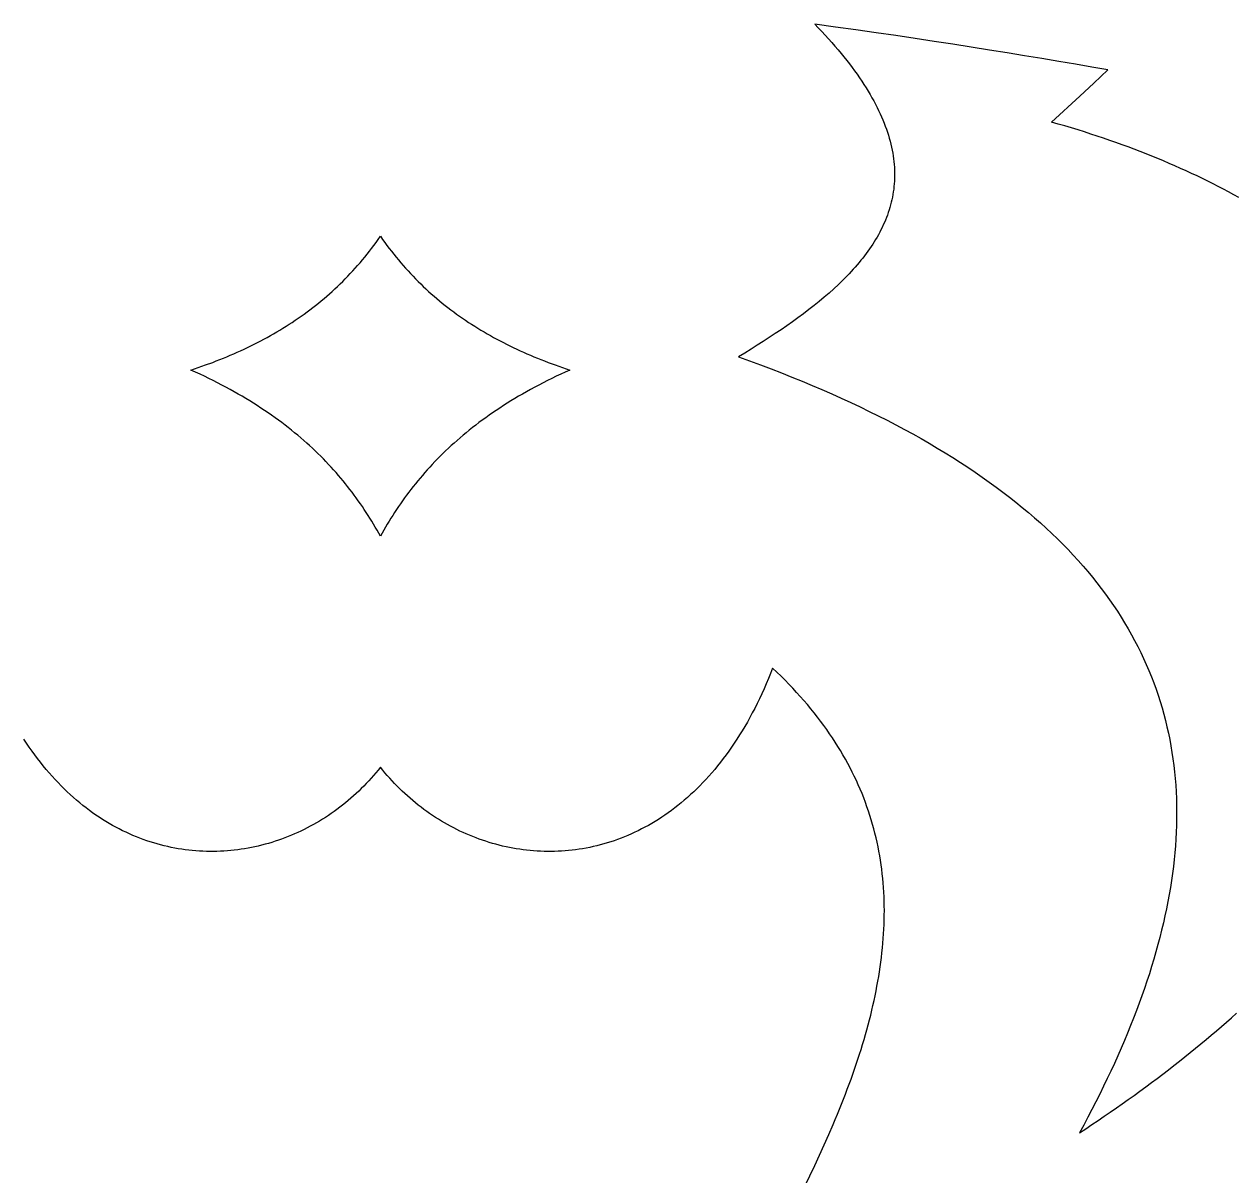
# Model space of a CAD drawing. Extents: x -4113 to -3113, y 1469 to 2469.
# Drawn here: x -3929.2 to -3851.8, y 2098.2 to 2172 of the extents above; entities that cross this region are included whole.
import ezdxf

# ---------------------------------------------------------------- set-up
doc = ezdxf.new("R2010")
doc.units = 0
doc.layers.add('PLAN_1', color=18, linetype='CONTINUOUS')

msp = doc.modelspace()

# ---------------------------------------------------------------- linework, layer by layer
at = {"layer": 'PLAN_1'}
for points in [[(-3851.459, 2160.873), (-3851.781, 2161.051), (-3852.106, 2161.227), (-3852.435, 2161.402), (-3852.767, 2161.575), (-3853.103, 2161.746), (-3853.441, 2161.915), (-3853.783, 2162.083), (-3854.129, 2162.249), (-3854.478, 2162.413), (-3854.83, 2162.576), (-3855.185, 2162.737), (-3855.544, 2162.896), (-3855.907, 2163.053), (-3856.272, 2163.209), (-3856.641, 2163.363), (-3857.014, 2163.515), (-3857.389, 2163.665), (-3857.768, 2163.813), (-3858.151, 2163.96), (-3858.537, 2164.104), (-3858.926, 2164.247), (-3859.318, 2164.388), (-3859.714, 2164.527), (-3860.113, 2164.665), (-3860.516, 2164.8), (-3860.922, 2164.933), (-3861.332, 2165.065), (-3861.744, 2165.194), (-3862.161, 2165.322), (-3862.58, 2165.448), (-3863.003, 2165.571), (-3863.429, 2165.693), (-3861.631, 2167.358), (-3860.732, 2168.193), (-3859.837, 2169.032), (-3860.867, 2169.213), (-3861.913, 2169.395), (-3862.977, 2169.578), (-3864.058, 2169.761), (-3865.157, 2169.944), (-3866.275, 2170.128), (-3867.412, 2170.312), (-3868.569, 2170.496), (-3869.746, 2170.68), (-3870.944, 2170.864), (-3872.163, 2171.048), (-3873.403, 2171.232), (-3874.665, 2171.416), (-3875.95, 2171.599), (-3877.258, 2171.783), (-3878.59, 2171.965), (-3878.359, 2171.726), (-3878.134, 2171.488), (-3877.915, 2171.252), (-3877.701, 2171.017), (-3877.494, 2170.784), (-3877.292, 2170.552), (-3877.096, 2170.322), (-3876.905, 2170.094), (-3876.721, 2169.867), (-3876.541, 2169.642), (-3876.368, 2169.418), (-3876.2, 2169.195), (-3876.037, 2168.975), (-3875.88, 2168.755), (-3875.728, 2168.537), (-3875.581, 2168.321), (-3875.44, 2168.106), (-3875.304, 2167.892), (-3875.174, 2167.68), (-3875.048, 2167.469), (-3874.928, 2167.26), (-3874.813, 2167.052), (-3874.702, 2166.845), (-3874.597, 2166.64), (-3874.497, 2166.436), (-3874.402, 2166.233), (-3874.312, 2166.032), (-3874.226, 2165.832), (-3874.146, 2165.634), (-3874.07, 2165.437), (-3873.999, 2165.241), (-3873.933, 2165.046), (-3873.871, 2164.852), (-3873.814, 2164.66), (-3873.762, 2164.469), (-3873.714, 2164.28), (-3873.671, 2164.091), (-3873.632, 2163.904), (-3873.597, 2163.718), (-3873.567, 2163.533), (-3873.542, 2163.349), (-3873.52, 2163.167), (-3873.503, 2162.986), (-3873.49, 2162.805), (-3873.482, 2162.626), (-3873.477, 2162.449), (-3873.477, 2162.272), (-3873.481, 2162.096), (-3873.488, 2161.921), (-3873.5, 2161.748), (-3873.516, 2161.576), (-3873.535, 2161.404), (-3873.559, 2161.234), (-3873.586, 2161.065), (-3873.617, 2160.896), (-3873.652, 2160.729), (-3873.691, 2160.563), (-3873.733, 2160.398), (-3873.779, 2160.234), (-3873.829, 2160.07), (-3873.882, 2159.908), (-3873.938, 2159.747), (-3873.998, 2159.586), (-3874.062, 2159.427), (-3874.129, 2159.268), (-3874.199, 2159.111), (-3874.273, 2158.954), (-3874.35, 2158.798), (-3874.43, 2158.643), (-3874.513, 2158.489), (-3874.6, 2158.336), (-3874.689, 2158.184), (-3874.782, 2158.032), (-3874.878, 2157.882), (-3874.976, 2157.732), (-3875.078, 2157.583), (-3875.183, 2157.434), (-3875.29, 2157.287), (-3875.4, 2157.14), (-3875.514, 2156.994), (-3875.629, 2156.849), (-3875.748, 2156.704), (-3875.869, 2156.561), (-3875.993, 2156.418), (-3876.12, 2156.275), (-3876.249, 2156.134), (-3876.381, 2155.993), (-3876.515, 2155.853), (-3876.651, 2155.713), (-3876.79, 2155.574), (-3876.932, 2155.436), (-3877.075, 2155.298), (-3877.369, 2155.024), (-3877.672, 2154.753), (-3877.984, 2154.485), (-3878.303, 2154.218), (-3878.631, 2153.953), (-3878.965, 2153.691), (-3879.308, 2153.431), (-3879.657, 2153.172), (-3880.012, 2152.915), (-3880.374, 2152.66), (-3880.742, 2152.407), (-3881.116, 2152.155), (-3881.495, 2151.904), (-3881.878, 2151.655), (-3882.267, 2151.407), (-3882.66, 2151.16), (-3883.057, 2150.915), (-3883.457, 2150.67), (-3882.756, 2150.416), (-3882.066, 2150.16), (-3881.384, 2149.901), (-3880.713, 2149.64), (-3880.051, 2149.377), (-3879.399, 2149.111), (-3878.757, 2148.842), (-3878.124, 2148.571), (-3877.5, 2148.298), (-3876.886, 2148.022), (-3876.282, 2147.744), (-3875.686, 2147.463), (-3875.101, 2147.181), (-3874.524, 2146.895), (-3873.957, 2146.608), (-3873.4, 2146.318), (-3872.851, 2146.025), (-3872.312, 2145.731), (-3871.782, 2145.434), (-3871.261, 2145.134), (-3870.749, 2144.833), (-3870.247, 2144.529), (-3869.753, 2144.222), (-3869.269, 2143.914), (-3868.793, 2143.603), (-3868.326, 2143.29), (-3867.869, 2142.975), (-3867.42, 2142.657), (-3866.98, 2142.337), (-3866.549, 2142.015), (-3866.126, 2141.691), (-3865.713, 2141.364), (-3865.308, 2141.036), (-3864.912, 2140.705), (-3864.524, 2140.372), (-3864.145, 2140.036), (-3863.775, 2139.699), (-3863.413, 2139.359), (-3863.06, 2139.017), (-3862.715, 2138.674), (-3862.379, 2138.327), (-3862.051, 2137.979), (-3861.731, 2137.629), (-3861.42, 2137.276), (-3861.117, 2136.922), (-3860.822, 2136.565), (-3860.536, 2136.206), (-3860.258, 2135.846), (-3859.988, 2135.483), (-3859.726, 2135.118), (-3859.473, 2134.751), (-3859.227, 2134.382), (-3858.989, 2134.011), (-3858.76, 2133.638), (-3858.538, 2133.262), (-3858.325, 2132.885), (-3858.119, 2132.506), (-3857.921, 2132.125), (-3857.731, 2131.742), (-3857.549, 2131.357), (-3857.375, 2130.97), (-3857.208, 2130.581), (-3857.049, 2130.19), (-3856.898, 2129.797), (-3856.754, 2129.402), (-3856.618, 2129.005), (-3856.49, 2128.606), (-3856.369, 2128.206), (-3856.256, 2127.803), (-3856.15, 2127.399), (-3856.051, 2126.992), (-3855.96, 2126.584), (-3855.877, 2126.174), (-3855.8, 2125.762), (-3855.731, 2125.348), (-3855.67, 2124.933), (-3855.615, 2124.515), (-3855.568, 2124.096), (-3855.528, 2123.675), (-3855.495, 2123.252), (-3855.469, 2122.827), (-3855.45, 2122.401), (-3855.438, 2121.973), (-3855.434, 2121.543), (-3855.436, 2121.111), (-3855.445, 2120.677), (-3855.461, 2120.242), (-3855.484, 2119.805), (-3855.514, 2119.366), (-3855.55, 2118.926), (-3855.594, 2118.484), (-3855.644, 2118.04), (-3855.7, 2117.594), (-3855.764, 2117.147), (-3855.834, 2116.698), (-3855.911, 2116.248), (-3855.994, 2115.795), (-3856.084, 2115.341), (-3856.18, 2114.886), (-3856.283, 2114.429), (-3856.392, 2113.97), (-3856.507, 2113.509), (-3856.629, 2113.047), (-3856.758, 2112.584), (-3856.892, 2112.118), (-3857.033, 2111.652), (-3857.18, 2111.183), (-3857.333, 2110.713), (-3857.493, 2110.242), (-3857.658, 2109.769), (-3857.83, 2109.294), (-3858.008, 2108.818), (-3858.191, 2108.34), (-3858.381, 2107.861), (-3858.577, 2107.38), (-3858.779, 2106.898), (-3858.986, 2106.414), (-3859.199, 2105.929), (-3859.419, 2105.443), (-3859.644, 2104.954), (-3859.874, 2104.465), (-3860.111, 2103.974), (-3860.353, 2103.481), (-3860.601, 2102.988), (-3860.854, 2102.492), (-3861.113, 2101.996), (-3861.378, 2101.497), (-3861.648, 2100.998), (-3861.248, 2101.261), (-3860.85, 2101.525), (-3860.455, 2101.789), (-3860.064, 2102.055), (-3859.676, 2102.321), (-3859.291, 2102.588), (-3858.909, 2102.856), (-3858.53, 2103.125), (-3858.154, 2103.394), (-3857.781, 2103.665), (-3857.412, 2103.936), (-3857.045, 2104.208), (-3856.682, 2104.48), (-3856.322, 2104.753), (-3855.965, 2105.027), (-3855.611, 2105.302), (-3855.26, 2105.578), (-3854.912, 2105.854), (-3854.567, 2106.13), (-3854.226, 2106.408), (-3853.887, 2106.686), (-3853.552, 2106.965), (-3853.22, 2107.244), (-3852.891, 2107.524), (-3852.565, 2107.805), (-3852.243, 2108.086), (-3851.923, 2108.368), (-3851.607, 2108.65)], [(-3879.228, 2097.591), (-3878.903, 2098.254), (-3878.587, 2098.915), (-3878.279, 2099.573), (-3877.979, 2100.229), (-3877.689, 2100.883), (-3877.408, 2101.534), (-3877.271, 2101.859), (-3877.136, 2102.183), (-3877.004, 2102.506), (-3876.875, 2102.829), (-3876.748, 2103.152), (-3876.623, 2103.473), (-3876.501, 2103.794), (-3876.382, 2104.115), (-3876.266, 2104.434), (-3876.152, 2104.754), (-3876.04, 2105.072), (-3875.932, 2105.39), (-3875.827, 2105.707), (-3875.724, 2106.024), (-3875.624, 2106.34), (-3875.527, 2106.656), (-3875.433, 2106.97), (-3875.342, 2107.284), (-3875.254, 2107.598), (-3875.169, 2107.911), (-3875.087, 2108.223), (-3875.008, 2108.535), (-3874.933, 2108.846), (-3874.86, 2109.156), (-3874.791, 2109.465), (-3874.725, 2109.775), (-3874.662, 2110.083), (-3874.603, 2110.391), (-3874.547, 2110.698), (-3874.494, 2111.004), (-3874.445, 2111.31), (-3874.399, 2111.615), (-3874.357, 2111.919), (-3874.318, 2112.223), (-3874.283, 2112.526), (-3874.252, 2112.829), (-3874.224, 2113.131), (-3874.199, 2113.432), (-3874.179, 2113.732), (-3874.162, 2114.032), (-3874.149, 2114.331), (-3874.14, 2114.63), (-3874.134, 2114.927), (-3874.133, 2115.225), (-3874.135, 2115.521), (-3874.141, 2115.817), (-3874.151, 2116.112), (-3874.166, 2116.406), (-3874.184, 2116.7), (-3874.206, 2116.993), (-3874.233, 2117.286), (-3874.263, 2117.577), (-3874.298, 2117.868), (-3874.337, 2118.159), (-3874.38, 2118.448), (-3874.428, 2118.737), (-3874.48, 2119.026), (-3874.536, 2119.313), (-3874.596, 2119.6), (-3874.661, 2119.886), (-3874.731, 2120.172), (-3874.805, 2120.456), (-3874.883, 2120.741), (-3874.966, 2121.024), (-3875.054, 2121.307), (-3875.146, 2121.589), (-3875.243, 2121.87), (-3875.345, 2122.15), (-3875.451, 2122.43), (-3875.562, 2122.709), (-3875.678, 2122.988), (-3875.798, 2123.266), (-3875.924, 2123.543), (-3876.054, 2123.819), (-3876.19, 2124.094), (-3876.33, 2124.369), (-3876.475, 2124.643), (-3876.626, 2124.917), (-3876.781, 2125.19), (-3876.942, 2125.461), (-3877.108, 2125.733), (-3877.278, 2126.003), (-3877.454, 2126.273), (-3877.636, 2126.542), (-3877.822, 2126.81), (-3878.014, 2127.078), (-3878.212, 2127.345), (-3878.414, 2127.611), (-3878.622, 2127.876), (-3878.836, 2128.141), (-3879.055, 2128.405), (-3879.279, 2128.668), (-3879.509, 2128.93), (-3879.745, 2129.192), (-3879.986, 2129.453), (-3880.233, 2129.713), (-3880.485, 2129.972), (-3880.744, 2130.231), (-3881.008, 2130.489), (-3881.278, 2130.746), (-3881.412, 2130.405), (-3881.549, 2130.069), (-3881.688, 2129.739), (-3881.831, 2129.414), (-3881.976, 2129.094), (-3882.123, 2128.781), (-3882.273, 2128.472), (-3882.426, 2128.169), (-3882.581, 2127.872), (-3882.738, 2127.579), (-3882.898, 2127.293), (-3883.06, 2127.011), (-3883.225, 2126.735), (-3883.392, 2126.464), (-3883.561, 2126.198), (-3883.732, 2125.938), (-3883.905, 2125.683), (-3884.08, 2125.433), (-3884.258, 2125.188), (-3884.437, 2124.948), (-3884.618, 2124.714), (-3884.801, 2124.484), (-3884.987, 2124.26), (-3885.173, 2124.04), (-3885.362, 2123.826), (-3885.553, 2123.617), (-3885.745, 2123.412), (-3885.939, 2123.213), (-3886.134, 2123.019), (-3886.331, 2122.829), (-3886.529, 2122.645), (-3886.729, 2122.465), (-3886.931, 2122.29), (-3887.134, 2122.12), (-3887.338, 2121.955), (-3887.543, 2121.794), (-3887.75, 2121.638), (-3887.958, 2121.487), (-3888.167, 2121.341), (-3888.378, 2121.2), (-3888.589, 2121.063), (-3888.801, 2120.93), (-3889.015, 2120.803), (-3889.229, 2120.68), (-3889.445, 2120.561), (-3889.661, 2120.447), (-3889.878, 2120.338), (-3890.096, 2120.233), (-3890.315, 2120.132), (-3890.534, 2120.036), (-3890.755, 2119.945), (-3890.975, 2119.858), (-3891.197, 2119.775), (-3891.418, 2119.697), (-3891.641, 2119.623), (-3891.864, 2119.553), (-3892.087, 2119.488), (-3892.311, 2119.426), (-3892.535, 2119.37), (-3892.759, 2119.317), (-3892.983, 2119.268), (-3893.208, 2119.224), (-3893.433, 2119.184), (-3893.658, 2119.148), (-3893.883, 2119.116), (-3894.108, 2119.088), (-3894.334, 2119.065), (-3894.559, 2119.045), (-3894.784, 2119.029), (-3895.009, 2119.018), (-3895.233, 2119.01), (-3895.458, 2119.007), (-3895.682, 2119.007), (-3895.906, 2119.011), (-3896.13, 2119.019), (-3896.353, 2119.031), (-3896.576, 2119.047), (-3896.798, 2119.066), (-3897.02, 2119.089), (-3897.241, 2119.116), (-3897.462, 2119.147), (-3897.682, 2119.182), (-3897.901, 2119.22), (-3898.119, 2119.262), (-3898.337, 2119.308), (-3898.554, 2119.357), (-3898.77, 2119.41), (-3898.986, 2119.466), (-3899.2, 2119.526), (-3899.413, 2119.59), (-3899.625, 2119.657), (-3899.837, 2119.727), (-3900.047, 2119.801), (-3900.256, 2119.879), (-3900.464, 2119.96), (-3900.67, 2120.044), (-3900.875, 2120.132), (-3901.079, 2120.223), (-3901.282, 2120.317), (-3901.483, 2120.415), (-3901.683, 2120.516), (-3901.881, 2120.62), (-3902.078, 2120.728), (-3902.273, 2120.838), (-3902.466, 2120.952), (-3902.658, 2121.069), (-3902.848, 2121.19), (-3903.036, 2121.313), (-3903.223, 2121.439), (-3903.408, 2121.569), (-3903.591, 2121.702), (-3903.771, 2121.837), (-3903.95, 2121.976), (-3904.127, 2122.117), (-3904.302, 2122.262), (-3904.475, 2122.41), (-3904.646, 2122.56), (-3904.814, 2122.713), (-3904.981, 2122.87), (-3905.145, 2123.029), (-3905.307, 2123.191), (-3905.466, 2123.355), (-3905.623, 2123.523), (-3905.778, 2123.693), (-3905.93, 2123.866), (-3906.079, 2124.042), (-3906.226, 2124.22), (-3906.371, 2124.401), (-3906.515, 2124.22), (-3906.662, 2124.042), (-3906.811, 2123.866), (-3906.963, 2123.693), (-3907.118, 2123.523), (-3907.274, 2123.355), (-3907.434, 2123.191), (-3907.595, 2123.029), (-3907.759, 2122.87), (-3907.925, 2122.713), (-3908.094, 2122.56), (-3908.264, 2122.41), (-3908.437, 2122.262), (-3908.612, 2122.117), (-3908.789, 2121.976), (-3908.968, 2121.837), (-3909.149, 2121.702), (-3909.331, 2121.569), (-3909.516, 2121.439), (-3909.703, 2121.313), (-3909.891, 2121.19), (-3910.081, 2121.069), (-3910.273, 2120.952), (-3910.466, 2120.838), (-3910.661, 2120.728), (-3910.858, 2120.62), (-3911.056, 2120.516), (-3911.256, 2120.415), (-3911.457, 2120.317), (-3911.659, 2120.223), (-3911.863, 2120.132), (-3912.069, 2120.044), (-3912.275, 2119.96), (-3912.483, 2119.879), (-3912.692, 2119.801), (-3912.902, 2119.727), (-3913.113, 2119.657), (-3913.326, 2119.59), (-3913.539, 2119.526), (-3913.753, 2119.466), (-3913.969, 2119.41), (-3914.185, 2119.357), (-3914.402, 2119.308), (-3914.62, 2119.262), (-3914.838, 2119.22), (-3915.058, 2119.182), (-3915.278, 2119.147), (-3915.498, 2119.116), (-3915.72, 2119.089), (-3915.941, 2119.066), (-3916.164, 2119.047), (-3916.387, 2119.031), (-3916.61, 2119.019), (-3916.834, 2119.011), (-3917.058, 2119.007), (-3917.282, 2119.007), (-3917.506, 2119.01), (-3917.731, 2119.018), (-3917.956, 2119.029), (-3918.181, 2119.045), (-3918.406, 2119.065), (-3918.632, 2119.088), (-3918.857, 2119.116), (-3919.082, 2119.148), (-3919.307, 2119.184), (-3919.532, 2119.224), (-3919.757, 2119.268), (-3919.981, 2119.317), (-3920.206, 2119.37), (-3920.43, 2119.426), (-3920.653, 2119.488), (-3920.877, 2119.553), (-3921.1, 2119.623), (-3921.322, 2119.697), (-3921.544, 2119.775), (-3921.765, 2119.858), (-3921.986, 2119.945), (-3922.206, 2120.036), (-3922.426, 2120.132), (-3922.644, 2120.233), (-3922.862, 2120.338), (-3923.079, 2120.447), (-3923.296, 2120.561), (-3923.511, 2120.68), (-3923.726, 2120.803), (-3923.939, 2120.93), (-3924.152, 2121.063), (-3924.363, 2121.2), (-3924.573, 2121.341), (-3924.782, 2121.487), (-3924.99, 2121.638), (-3925.197, 2121.794), (-3925.402, 2121.955), (-3925.607, 2122.12), (-3925.809, 2122.29), (-3926.011, 2122.465), (-3926.21, 2122.645), (-3926.409, 2122.829), (-3926.606, 2123.019), (-3926.801, 2123.213), (-3926.995, 2123.412), (-3927.187, 2123.617), (-3927.377, 2123.826), (-3927.565, 2124.04), (-3927.752, 2124.26), (-3927.937, 2124.484), (-3928.12, 2124.714), (-3928.301, 2124.948), (-3928.48, 2125.188), (-3928.657, 2125.433), (-3928.832, 2125.683), (-3929.005, 2125.938), (-3929.176, 2126.198)]]:
    msp.add_lwpolyline(points, dxfattribs=at)
msp.add_lwpolyline([(-3906.371, 2139.192), (-3906.586, 2139.576), (-3906.697, 2139.767), (-3906.809, 2139.957), (-3906.924, 2140.146), (-3907.04, 2140.335), (-3907.159, 2140.523), (-3907.28, 2140.711), (-3907.403, 2140.898), (-3907.528, 2141.084), (-3907.655, 2141.27), (-3907.785, 2141.454), (-3907.917, 2141.638), (-3908.051, 2141.822), (-3908.187, 2142.004), (-3908.326, 2142.186), (-3908.468, 2142.367), (-3908.612, 2142.548), (-3908.758, 2142.727), (-3908.907, 2142.906), (-3909.058, 2143.084), (-3909.212, 2143.261), (-3909.369, 2143.437), (-3909.528, 2143.613), (-3909.69, 2143.787), (-3909.855, 2143.961), (-3910.023, 2144.134), (-3910.193, 2144.306), (-3910.367, 2144.477), (-3910.543, 2144.647), (-3910.722, 2144.817), (-3910.904, 2144.985), (-3911.089, 2145.152), (-3911.277, 2145.319), (-3911.468, 2145.485), (-3911.662, 2145.649), (-3911.86, 2145.813), (-3912.06, 2145.976), (-3912.264, 2146.137), (-3912.471, 2146.298), (-3912.681, 2146.458), (-3912.895, 2146.616), (-3913.111, 2146.774), (-3913.332, 2146.93), (-3913.555, 2147.086), (-3913.782, 2147.24), (-3914.013, 2147.394), (-3914.247, 2147.546), (-3914.485, 2147.697), (-3914.726, 2147.847), (-3914.971, 2147.996), (-3915.219, 2148.144), (-3915.472, 2148.291), (-3915.728, 2148.437), (-3915.987, 2148.581), (-3916.251, 2148.724), (-3916.518, 2148.866), (-3916.789, 2149.007), (-3917.064, 2149.147), (-3917.343, 2149.285), (-3917.626, 2149.423), (-3917.913, 2149.559), (-3918.205, 2149.693), (-3918.5, 2149.827), (-3918.028, 2149.984), (-3917.562, 2150.148), (-3917.101, 2150.317), (-3916.872, 2150.405), (-3916.645, 2150.494), (-3916.42, 2150.584), (-3916.195, 2150.676), (-3915.973, 2150.77), (-3915.751, 2150.865), (-3915.531, 2150.963), (-3915.313, 2151.061), (-3915.096, 2151.162), (-3914.88, 2151.264), (-3914.666, 2151.368), (-3914.453, 2151.474), (-3914.242, 2151.581), (-3914.032, 2151.69), (-3913.824, 2151.801), (-3913.617, 2151.913), (-3913.411, 2152.028), (-3913.208, 2152.144), (-3913.005, 2152.262), (-3912.804, 2152.382), (-3912.605, 2152.503), (-3912.407, 2152.627), (-3912.211, 2152.752), (-3912.016, 2152.879), (-3911.823, 2153.008), (-3911.632, 2153.139), (-3911.442, 2153.272), (-3911.253, 2153.407), (-3911.067, 2153.543), (-3910.881, 2153.682), (-3910.698, 2153.822), (-3910.516, 2153.965), (-3910.335, 2154.109), (-3910.157, 2154.255), (-3909.979, 2154.404), (-3909.804, 2154.554), (-3909.63, 2154.706), (-3909.458, 2154.861), (-3909.287, 2155.017), (-3909.118, 2155.175), (-3908.951, 2155.336), (-3908.785, 2155.498), (-3908.622, 2155.663), (-3908.459, 2155.83), (-3908.299, 2155.998), (-3908.14, 2156.169), (-3907.983, 2156.342), (-3907.828, 2156.517), (-3907.674, 2156.694), (-3907.522, 2156.874), (-3907.372, 2157.055), (-3907.224, 2157.239), (-3907.077, 2157.425), (-3906.932, 2157.613), (-3906.789, 2157.803), (-3906.648, 2157.996), (-3906.508, 2158.191), (-3906.371, 2158.388), (-3906.233, 2158.191), (-3906.094, 2157.996), (-3905.953, 2157.803), (-3905.81, 2157.613), (-3905.666, 2157.425), (-3905.519, 2157.239), (-3905.371, 2157.055), (-3905.221, 2156.874), (-3905.069, 2156.694), (-3904.916, 2156.517), (-3904.761, 2156.342), (-3904.604, 2156.169), (-3904.445, 2155.998), (-3904.285, 2155.83), (-3904.123, 2155.663), (-3903.96, 2155.498), (-3903.794, 2155.336), (-3903.627, 2155.175), (-3903.458, 2155.017), (-3903.288, 2154.861), (-3903.116, 2154.706), (-3902.942, 2154.554), (-3902.767, 2154.404), (-3902.59, 2154.255), (-3902.411, 2154.109), (-3902.231, 2153.965), (-3902.049, 2153.822), (-3901.866, 2153.682), (-3901.681, 2153.543), (-3901.494, 2153.407), (-3901.306, 2153.272), (-3901.116, 2153.139), (-3900.924, 2153.008), (-3900.731, 2152.879), (-3900.537, 2152.752), (-3900.341, 2152.627), (-3900.143, 2152.503), (-3899.944, 2152.382), (-3899.743, 2152.262), (-3899.541, 2152.144), (-3899.337, 2152.028), (-3899.132, 2151.913), (-3898.925, 2151.801), (-3898.717, 2151.69), (-3898.507, 2151.581), (-3898.296, 2151.474), (-3898.083, 2151.368), (-3897.869, 2151.264), (-3897.653, 2151.162), (-3897.436, 2151.061), (-3897.217, 2150.963), (-3896.997, 2150.865), (-3896.776, 2150.77), (-3896.553, 2150.676), (-3896.329, 2150.584), (-3896.103, 2150.494), (-3895.876, 2150.405), (-3895.647, 2150.317), (-3895.186, 2150.148), (-3894.719, 2149.984), (-3894.247, 2149.827), (-3894.542, 2149.693), (-3894.834, 2149.559), (-3895.121, 2149.423), (-3895.404, 2149.285), (-3895.683, 2149.147), (-3895.958, 2149.007), (-3896.229, 2148.866), (-3896.496, 2148.724), (-3896.76, 2148.581), (-3897.02, 2148.437), (-3897.276, 2148.291), (-3897.528, 2148.144), (-3897.776, 2147.996), (-3898.021, 2147.847), (-3898.262, 2147.697), (-3898.5, 2147.546), (-3898.734, 2147.394), (-3898.965, 2147.24), (-3899.192, 2147.086), (-3899.416, 2146.93), (-3899.636, 2146.774), (-3899.853, 2146.616), (-3900.066, 2146.458), (-3900.276, 2146.298), (-3900.483, 2146.137), (-3900.687, 2145.976), (-3900.888, 2145.813), (-3901.085, 2145.649), (-3901.279, 2145.485), (-3901.47, 2145.319), (-3901.658, 2145.152), (-3901.843, 2144.985), (-3902.025, 2144.817), (-3902.204, 2144.647), (-3902.38, 2144.477), (-3902.554, 2144.306), (-3902.724, 2144.134), (-3902.891, 2143.961), (-3903.056, 2143.787), (-3903.218, 2143.613), (-3903.377, 2143.437), (-3903.534, 2143.261), (-3903.688, 2143.084), (-3903.839, 2142.906), (-3903.988, 2142.727), (-3904.134, 2142.548), (-3904.278, 2142.367), (-3904.419, 2142.186), (-3904.558, 2142.004), (-3904.694, 2141.822), (-3904.828, 2141.638), (-3904.96, 2141.454), (-3905.089, 2141.27), (-3905.217, 2141.084), (-3905.341, 2140.898), (-3905.464, 2140.711), (-3905.585, 2140.523), (-3905.703, 2140.335), (-3905.819, 2140.146), (-3905.934, 2139.957), (-3906.046, 2139.767), (-3906.156, 2139.576)], close=True, dxfattribs=at)

doc.saveas('drawing.dxf')
